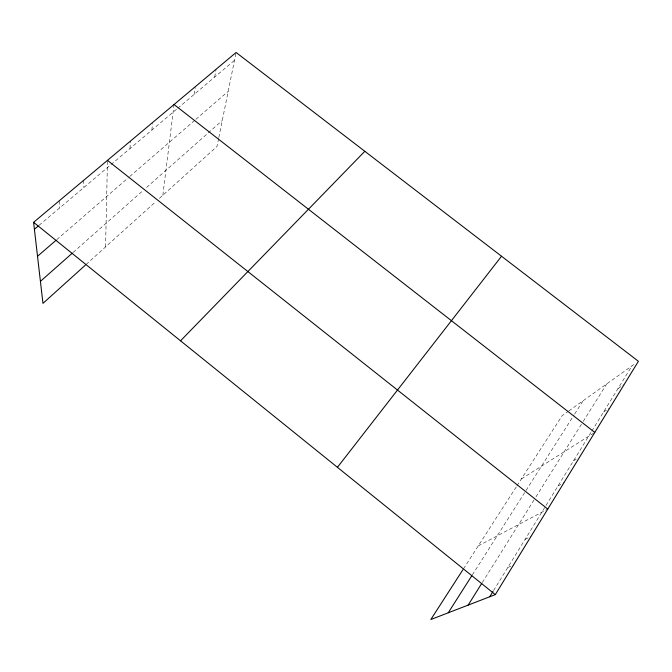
<?xml version="1.0" encoding="UTF-8"?>
<svg xmlns="http://www.w3.org/2000/svg" width="672" height="672" viewBox="0 0 672 672"><rect width="100%" height="100%" fill="white"/><g stroke="black" fill="none" stroke-linecap="round" stroke-linejoin="round"><path stroke-width="0.5" stroke-dasharray="3.36 2.52" d="M105.571 246.918L107.453 161.28M129.982 148.571L130.418 141.112M151.897 130.074L152.51 123.455M162.851 195.258L174.048 104.521M194.233 94.332L195.266 87.562M214.687 77.07L216.082 69.258M218.618 138.457L216.997 146.429L158.987 198.744M218.82 137.458L236.082 52.483M493.567 590.57L591.242 432.004M591.772 431.138L631.974 365.887M482.303 582.515L534.324 499.464M535.954 496.868L582.649 422.327M583.195 421.453L606.724 383.897M472.374 574.837L525.512 491.282M526.058 490.417L574.115 414.859M574.678 413.977L583.078 400.772M463.495 568.814L516.407 486.688M516.961 485.814L562.128 415.716L567.991 411.533M86.108 264.466L155.896 201.533M73.164 252.395L142.741 190.848M146.58 187.454L222.264 120.506M56.742 239.669L128.251 177.803M129.797 176.467L195.09 119.986M195.88 119.305L228.186 91.358M39.119 225.271L177.013 108.872M177.794 108.209L234.486 60.354M568.831 410.936L635.183 363.594M617.996 388.576L623.566 384.728M603.532 412.045L609.05 408.391M521.438 478.876L594.014 432.894M573.527 460.757L576.164 459.178M557.953 486.041L564.01 482.597M478.229 545.941L546.924 509.527M525.101 539.372L530.93 536.533M507.755 567.538L513.458 565.026M59.111 200.928L59.564 208.009M83.714 180.281L83.857 187.505"/><path stroke-width="1.01" d="M462.924 569.696L430.828 619.517L495.306 594.619L638.4 361.292L236.082 52.483L33.6 222.323L42.966 303.366L85.327 265.171M489.754 596.77L493.021 591.452M468.149 605.111L481.757 583.38M448.232 612.797L471.811 575.719M337.428 467.317L501.53 256.242M180.541 340.813L364.812 151.292M40.421 281.358L72.383 253.084M37.523 256.292L55.969 240.332M34.398 229.253L38.329 225.935M174.048 104.521L594.796 432.398M107.47 160.356L547.772 509.074M33.6 222.323L495.306 594.619"/></g></svg>
